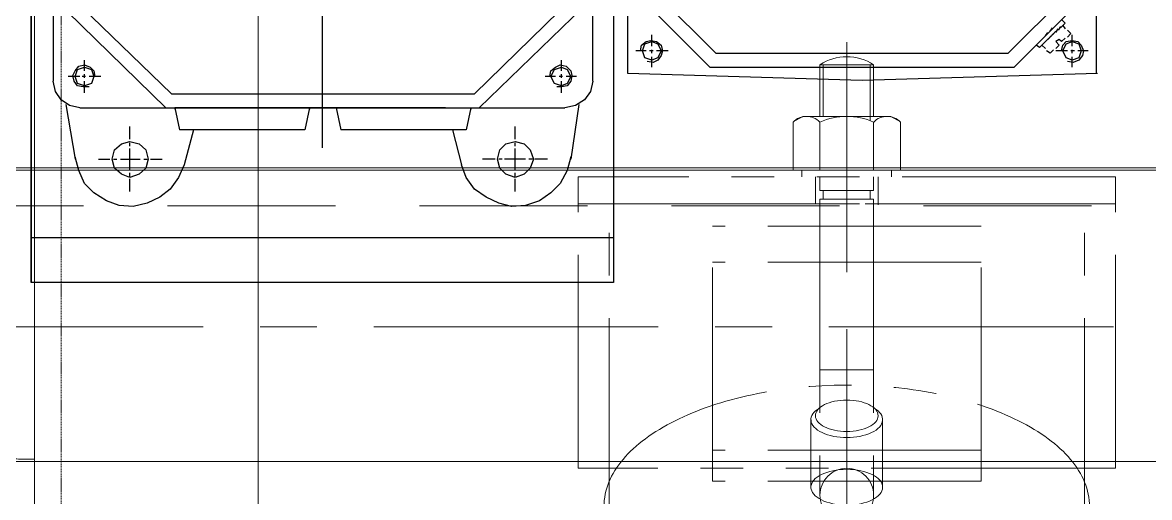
# Model space of a CAD drawing. Header units: millimetres. Extents: x -243837 to -5443, y 40 to 285140.
# Drawn here: x -166324 to -166072.4, y 79338.3 to 79444.2 of the extents above; entities that cross this region are included whole.
import ezdxf

# ---------------------------------------------------------------- set-up
doc = ezdxf.new("R2010")
doc.units = ezdxf.units.MM
for name, pattern in [('CENTER', [50.8, 31.75, -6.35, 6.35, -6.35]), ('CENTER2', [1.125, 0.75, -0.125, 0.125, -0.125]), ('HIDDEN', [0.375, 0.25, -0.125]), ('PHANTOM', [63.5, 31.75, -6.35, 6.35, -6.35, 6.35, -6.35])]:
    doc.linetypes.add(name, pattern=pattern)
doc.layers.add('1', color=7, linetype='Continuous')
doc.layers.add('3', color=3, linetype='Continuous')
for name, color, linetype, lineweight in [('2', 3, 'Continuous', 20), ('phantom', 4, 'PHANTOM', 5), ('R- PHANTOM', 3, 'PHANTOM', 9), ('R-CENTER', 1, 'CENTER2', 5), ('R-HIDDEN', 3, 'HIDDEN', 9), ('R-OBJECT', 2, 'Continuous', 20)]:
    doc.layers.add(name, color=color, linetype=linetype, lineweight=lineweight)

# ---------------------------------------------------------------- blocks, each defined once
blk = doc.blocks.new('A$Cc1e59ba2')
at = {"layer": 'phantom', "color": 1, "linetype": 'CENTER', "ltscale": 2}
blk.add_line((-665.34, -1037.12, 7.55), (-665.34, 309.58, 7.55), dxfattribs=at)
at = {"layer": 'phantom', "ltscale": 1.5}
for p, q in [((-659.34, 304.54), (-671.34, 304.54)), ((-671.34, 304.54), (-671.34, 293.04)), ((-670.59, 304.54), (-670.59, 293.04)), ((-660.09, 304.54), (-660.09, 292.09)), ((-659.34, 304.54), (-659.34, 293.04)), ((-677.34, 291.79), (-675.17, 293.04)), ((-655.5, 293.04), (-675.17, 293.04)), ((-653.34, 291.79), (-655.5, 293.04)), ((-677.34, 291.79), (-677.34, 281.04)), ((-671.34, 291.79), (-671.34, 281.04)), ((-665.34, 266.48), (-665.34, 289.99)), ((-659.34, 291.79), (-659.34, 281.04)), ((-653.34, 291.79), (-653.34, 281.04)), ((-605.34, 279.54), (-725.34, 279.54)), ((-725.34, 214.54), (-725.34, 279.54)), ((-653.34, 281.04), (-677.34, 281.04)), ((-675.34, 281.04), (-675.34, 279.54)), ((-672.34, 279.54), (-672.34, 273.54)), ((-672.34, 279.54), (-672.34, 273.54)), ((-671.34, 279.54), (-671.34, 276.54)), ((-659.34, 279.54), (-659.34, 276.54)), ((-658.34, 279.54), (-658.34, 273.54)), ((-658.34, 279.54), (-658.34, 273.31)), ((-655.34, 281.04), (-655.34, 279.54)), ((-605.34, 214.54), (-605.34, 279.54)), ((-659.34, 276.54), (-671.34, 276.54)), ((-671.34, 274.54), (-671.34, 208.54)), ((-671.34, 274.54), (-659.34, 274.54)), ((-670.59, 276.54), (-670.59, 274.54)), ((-660.09, 276.54), (-660.09, 274.54)), ((-659.34, 274.54), (-659.34, 208.54)), ((-605.34, 273.54), (-725.34, 273.54)), ((-718.37, 200.4), (-718.37, 273.54)), ((-718.37, 273.54), (-612.3, 273.54)), ((-665.34, 268.54), (-665.34, 273.54)), ((-612.3, 200.4), (-612.3, 273.54)), ((-635.34, 268.54), (-695.34, 268.54)), ((-695.34, 211.69), (-695.34, 268.54)), ((-635.34, 211.69), (-635.34, 268.54)), ((-635.34, 260.54), (-695.34, 260.54)), ((-659.34, 236.54), (-671.34, 236.54)), ((-673.34, 210.32), (-673.34, 225.39)), ((-657.34, 210.32), (-657.34, 225.39)), ((-635.34, 218.62), (-695.34, 218.62)), ((-718.37, 214.54), (-725.34, 214.54)), ((-612.3, 214.54), (-718.37, 214.54)), ((-651.34, 214.54), (-655.34, 214.54)), ((-645.34, 214.54), (-651.34, 214.54)), ((-605.34, 214.54), (-612.3, 214.54)), ((-635.34, 211.69), (-695.34, 211.69))]:
    blk.add_line(p, q, dxfattribs=at)
blk.add_circle((-665.34, 208.54), 6, dxfattribs=at)
for centre, radius, start, end in [((-665.34, 295.44), 10.9, 56.6036, 123.3964), ((-674.34, 288.79), 4.24, 45, 135), ((-665.34, 278.01), 15.02, 66.4634, 113.5366), ((-656.34, 288.79), 4.24, 45, 135)]:
    blk.add_arc(centre, radius, start, end, dxfattribs=at)
for centre, major_axis in [((-665.34, 205.99), (-54.2, 0)), ((-665.34, 226.26), (-7, 0)), ((-665.34, 210.32), (-8, 0))]:
    blk.add_ellipse(centre, major_axis=major_axis, ratio=0.5, dxfattribs=at)
blk.add_ellipse((-665.34, 225.39), major_axis=(-8, 0), ratio=0.5, start_param=5.576234, end_param=10.13173, dxfattribs=at)
blk = doc.blocks.new('A$C6AB57934')
at = {"layer": '1', "color": 6, "lineweight": 9}
blk.add_line((0, 645, 0), (17426.88, 645), dxfattribs=at)
at = {"layer": '2', "color": 6, "lineweight": 9}
blk.add_line((2911.83, 1420, 0), (2911.83, -1805, 0), dxfattribs=at)
at = {"layer": '2', "color": 6, "lineweight": 9, "elevation": 0}
blk.add_lwpolyline([(2911.83, -1805), (2961.83, -1805), (2961.83, 1420), (2911.83, 1420)], dxfattribs=at)
at = {"layer": '2', "color": 6, "lineweight": 9}
blk.add_lwpolyline([(2908.33, 580, -0.414214), (2903.83, 584.5), (2903.83, 630.5, 0.414214), (2897.33, 637), (2851.33, 637, -0.414214), (2846.83, 641.5), (2846.83, 645), (2911.83, 645), (2911.83, 580)], format="xyb", close=True, dxfattribs=at)
at = {"layer": '3', "color": 6, "linetype": 'HIDDEN', "lineweight": 9}
blk.add_line((2917.83, 1420, 0), (2917.83, -1805, 0), dxfattribs=at)
blk = doc.blocks.new('A$C2A1E5FA8')
at = {"color": 4}
for p, q in [((12.69, 199.36), (9.84, 197.55)), ((15.54, 200.39), (12.69, 199.36)), ((18.65, 200.66), (15.54, 200.39)), ((21.76, 199.88), (18.65, 200.66)), ((24.61, 198.58), (21.76, 199.88)), ((100.26, 199.88), (97.42, 198.58)), ((103.12, 200.66), (100.26, 199.88)), ((106.22, 200.39), (103.12, 200.66)), ((109.33, 199.36), (106.22, 200.39)), ((111.92, 197.55), (109.33, 199.36)), ((9.84, 197.55), (7.77, 195.47)), ((17.88, 197.29), (17.88, 194.44)), ((26.94, 196.77), (24.61, 198.58)), ((28.75, 194.18), (26.94, 196.77)), ((94.82, 196.77), (93.01, 194.18)), ((97.42, 198.58), (94.82, 196.77)), ((103.89, 197.29), (103.89, 194.44)), ((113.99, 195.47), (111.92, 197.55)), ((7.77, 195.47), (6.48, 192.63)), ((17.88, 194.18), (16.06, 193.4)), ((19.95, 193.4), (17.88, 194.18)), ((17.88, 193.92), (17.88, 193.14)), ((30.06, 191.33), (28.75, 194.18)), ((93.01, 194.18), (91.97, 191.33)), ((103.89, 194.18), (101.82, 193.4)), ((105.96, 193.4), (103.89, 194.18)), ((103.89, 193.92), (103.89, 193.14)), ((115.55, 192.63), (113.99, 195.47)), ((6.48, 192.63), (5.7, 189.52)), ((14.51, 192.11), (13.99, 190.04)), ((16.06, 193.4), (14.51, 192.11)), ((17.88, 192.37), (17.88, 187.7)), ((21.5, 192.11), (19.95, 193.4)), ((22.02, 190.04), (21.5, 192.11)), ((32.12, 183.56), (30.06, 191.33)), ((89.9, 183.56), (91.97, 191.33)), ((100.52, 192.11), (100, 190.04)), ((101.82, 193.4), (100.52, 192.11)), ((103.89, 192.37), (103.89, 187.7)), ((107.26, 192.11), (105.96, 193.4)), ((108.04, 190.04), (107.26, 192.11)), ((116.33, 189.52), (115.55, 192.63)), ((3.63, 177.86), (5.7, 190.04)), ((10.88, 190.04), (13.47, 190.04)), ((13.99, 190.04), (14.51, 187.96)), ((14.25, 190.04), (15.02, 190.04)), ((15.8, 190.04), (20.21, 190.04)), ((20.99, 190.04), (21.76, 190.04)), ((21.5, 187.96), (22.02, 190.04)), ((22.54, 190.04), (25.13, 190.04)), ((99.48, 190.04), (96.64, 190.04)), ((100, 190.04), (100.52, 187.96)), ((101.04, 190.04), (100.26, 190.04)), ((106.22, 190.04), (101.56, 190.04)), ((107.78, 190.04), (107, 190.04)), ((107.26, 187.96), (108.04, 190.04)), ((111.14, 190.04), (108.29, 190.04)), ((118.14, 177.86), (116.33, 190.04)), ((14.51, 187.96), (16.06, 186.66)), ((16.06, 186.66), (17.88, 186.15)), ((17.88, 187.18), (17.88, 186.4)), ((17.88, 186.15), (19.95, 186.66)), ((19.95, 186.66), (21.5, 187.96)), ((60.88, 187.53), (60.88, 151.17)), ((100.52, 187.96), (101.82, 186.66)), ((101.82, 186.66), (103.89, 186.15)), ((103.89, 187.18), (103.89, 186.4)), ((103.89, 186.15), (105.96, 186.66)), ((105.96, 186.66), (107.26, 187.96)), ((17.88, 185.63), (17.88, 182.78)), ((103.89, 185.63), (103.89, 182.78)), ((27.98, 178.63), (29.02, 183.56)), ((57, 183.56), (29.02, 183.56)), ((58.03, 178.63), (57, 183.56)), ((63.99, 178.63), (65.03, 183.56)), ((93.01, 183.56), (65.03, 183.56)), ((94.04, 178.63), (93.01, 183.56)), ((0.78, 154.02), (25.91, 178.63)), ((6.74, 178.63), (4.4, 178.11)), ((6.74, 178.63), (115.03, 178.63)), ((27.98, 178.63), (27.98, 178.9)), ((58.03, 178.63), (27.98, 178.63)), ((88.35, 178.63), (33.42, 178.63)), ((58.03, 178.63), (58.03, 178.9)), ((63.99, 178.63), (94.04, 178.63)), ((94.04, 178.63), (94.04, 178.9)), ((121.25, 154.02), (95.86, 178.63)), ((117.36, 178.11), (115.03, 178.63)), ((2.59, 176.82), (1.3, 175.01)), ((4.4, 178.11), (2.59, 176.82)), ((119.43, 176.82), (117.36, 178.11)), ((120.73, 175.01), (119.43, 176.82)), ((1.3, 175.01), (0.78, 172.67)), ((3.63, 152.73), (27.2, 175.53)), ((6.22, 173.71), (5.44, 172.67)), ((7.51, 173.97), (6.22, 173.71)), ((7.77, 173.71), (6.22, 173.19)), ((8.81, 173.97), (7.51, 173.97)), ((7.77, 175.27), (7.77, 172.67)), ((9.32, 173.19), (7.77, 173.71)), ((27.2, 175.53), (94.82, 175.53)), ((118.14, 152.73), (94.82, 175.53)), ((114.25, 173.71), (112.7, 173.19)), ((114.25, 173.97), (113.22, 173.97)), ((114.25, 175.27), (114.25, 172.67)), ((115.55, 173.71), (114.25, 173.97)), ((115.55, 173.19), (114.25, 173.71)), ((116.33, 172.67), (115.55, 173.71)), ((121.25, 172.67), (120.73, 175.01)), ((0.78, 55.57), (0.78, 172.67)), ((6.74, 171.64), (4.15, 171.64)), ((5.44, 172.67), (5.18, 171.38)), ((5.18, 171.38), (5.7, 170.34)), ((6.22, 173.19), (5.7, 171.64)), ((5.7, 171.64), (6.22, 170.09)), ((8.03, 171.64), (7.26, 171.64)), ((7.77, 171.9), (7.77, 171.12)), ((11.4, 171.64), (8.81, 171.64)), ((9.84, 171.64), (9.32, 173.19)), ((9.32, 170.09), (9.84, 171.64)), ((9.84, 170.34), (10.1, 171.64)), ((112.96, 171.64), (110.63, 171.64)), ((111.66, 171.64), (111.92, 170.34)), ((112.7, 173.19), (111.92, 171.64)), ((111.92, 171.64), (112.7, 170.09)), ((114.51, 171.64), (113.74, 171.64)), ((114.25, 171.9), (114.25, 171.12)), ((117.62, 171.64), (115.29, 171.64)), ((116.33, 171.64), (115.55, 173.19)), ((115.55, 170.09), (116.33, 171.64)), ((116.59, 171.38), (116.33, 172.67)), ((116.33, 170.34), (116.59, 171.38)), ((121.25, 172.67), (121.25, 55.57)), ((129.02, 170.86), (181.36, 172.42)), ((181.36, 172.42), (233.95, 170.86)), ((5.7, 170.34), (6.48, 169.31)), ((6.22, 170.09), (7.77, 169.57)), ((6.48, 169.31), (7.77, 169.05)), ((7.77, 170.34), (7.77, 168.01)), ((7.77, 169.57), (9.32, 170.09)), ((7.77, 169.05), (9.07, 169.57)), ((9.07, 169.57), (9.84, 170.34)), ((111.92, 170.34), (112.96, 169.57)), ((112.7, 170.09), (114.25, 169.57)), ((112.96, 169.57), (113.99, 169.05)), ((113.99, 169.05), (115.29, 169.31)), ((114.25, 170.34), (114.25, 168.01)), ((114.25, 169.57), (115.55, 170.09)), ((115.29, 169.31), (116.33, 170.34)), ((129.02, 155.06), (129.02, 170.86)), ((131.87, 154.02), (147.42, 169.57)), ((134.46, 169.57), (134.46, 167.23)), ((147.42, 169.57), (215.3, 169.57)), ((215.3, 169.57), (230.84, 154.02)), ((228.25, 169.57), (228.25, 167.23)), ((233.69, 170.86), (233.95, 57.13)), ((132.91, 167.49), (132.39, 165.94)), ((134.46, 168.01), (132.91, 167.49)), ((134.72, 168.53), (133.43, 168.27)), ((135.76, 167.49), (134.46, 168.01)), ((134.46, 166.46), (134.46, 165.68)), ((135.76, 168.01), (134.72, 168.53)), ((134.98, 152.73), (148.71, 166.46)), ((136.53, 166.97), (135.76, 168.01)), ((136.53, 165.94), (135.76, 167.49)), ((136.79, 165.94), (136.53, 166.97)), ((148.71, 166.46), (214, 166.46)), ((214, 166.46), (227.73, 152.73)), ((223.33, 166.46), (222.55, 165.94)), ((224.1, 165.68), (223.33, 166.46)), ((226.95, 167.49), (226.18, 165.94)), ((228.25, 168.01), (226.95, 167.49)), ((228.51, 168.53), (227.21, 168.27)), ((229.8, 167.49), (228.25, 168.01)), ((228.25, 166.46), (228.25, 165.68)), ((229.8, 168.01), (228.51, 168.53)), ((230.58, 166.97), (229.8, 168.01)), ((230.32, 165.94), (229.8, 167.49)), ((230.84, 165.94), (230.58, 166.97)), ((133.17, 165.94), (130.84, 165.94)), ((131.87, 165.94), (132.13, 164.64)), ((132.13, 164.64), (133.17, 163.86)), ((132.39, 165.94), (132.91, 164.38)), ((132.91, 164.38), (134.46, 163.86)), ((133.17, 163.86), (134.2, 163.61)), ((134.72, 165.94), (133.94, 165.94)), ((134.2, 163.61), (135.5, 163.86)), ((134.46, 164.9), (134.46, 162.31)), ((134.46, 163.86), (135.76, 164.38)), ((138.09, 165.94), (135.5, 165.94)), ((135.5, 163.86), (136.53, 164.64)), ((135.76, 164.38), (136.53, 165.94)), ((136.53, 164.64), (136.79, 165.94)), ((221, 165.16), (220.22, 164.64)), ((220.22, 164.64), (220.73, 164.13)), ((221.51, 164.64), (221, 165.16)), ((221.25, 163.61), (221.77, 163.09)), ((222.29, 165.42), (221.51, 164.64)), ((221.51, 164.64), (222.03, 164.13)), ((222.55, 163.61), (221.77, 164.38)), ((222.29, 163.86), (223.06, 163.09)), ((227.21, 165.94), (224.62, 165.94)), ((225.4, 164.64), (224.62, 165.42)), ((224.62, 163.86), (225.4, 164.64)), ((225.4, 163.35), (224.62, 163.86)), ((225.92, 163.86), (225.4, 163.35)), ((225.92, 165.94), (226.18, 164.64)), ((226.7, 163.09), (225.92, 163.86)), ((226.18, 165.94), (226.95, 164.38)), ((226.18, 164.64), (226.95, 163.86)), ((226.95, 164.38), (228.25, 163.86)), ((226.95, 163.86), (228.25, 163.61)), ((228.77, 165.94), (227.99, 165.94)), ((228.25, 164.9), (228.25, 162.31)), ((228.25, 163.86), (229.8, 164.38)), ((228.25, 163.61), (229.54, 163.86)), ((231.87, 165.94), (229.54, 165.94)), ((229.54, 163.86), (230.32, 164.64)), ((229.8, 164.38), (230.32, 165.94)), ((230.32, 164.64), (230.84, 165.94)), ((222.29, 162.57), (222.81, 161.8)), ((223.59, 162.57), (222.81, 163.35)), ((223.33, 162.83), (224.1, 162.05)), ((223.33, 161.53), (223.85, 160.76)), ((224.62, 161.53), (223.85, 162.31)), ((224.62, 161.8), (225.14, 161.02)), ((225.66, 160.5), (225.14, 161.28)), ((227.99, 162.05), (227.21, 162.83)), ((227.21, 161.28), (227.99, 162.05)), ((224.37, 160.5), (225.14, 159.72)), ((225.66, 160.76), (226.18, 160.24)), ((225.92, 158.94), (226.7, 159.72)), ((226.18, 160.24), (226.7, 161.02)), ((226.7, 159.72), (226.18, 160.24))]:
    blk.add_line(p, q, dxfattribs=at)
blk = doc.blocks.new('A$C21B33FEA')
at = {"color": 4}
blk.add_line((-42195.97, 231.4, 7159.18), (-42195.97, 136.14, 7159.18), dxfattribs=at)
for p, q in [((-42195.97, 36.4, 7159.18), (-42195.97, 231.4, 7159.18)), ((-42065.97, 231.4, 7159.18), (-42195.97, 231.4, 7159.18)), ((-42065.97, 36.4, 7159.18), (-42065.97, 231.4, 7159.18)), ((-42065.97, 221.4, 7159.18), (-42195.97, 221.4, 7159.18))]:
    blk.add_line(p, q)
blk.add_blockref('A$C2A1E5FA8', (-42191.85, 13.8, 7159.18))

msp = doc.modelspace()

# ---------------------------------------------------------------- linework, layer by layer
at = {"layer": 'R-CENTER', "color": 1, "linetype": 'CENTER', "ltscale": 2}
msp.add_line((-189410.4, 79376.01, -209.92), (-116541.66, 79377.04, -209.92), dxfattribs=at)
at = {"layer": 'R-HIDDEN', "ltscale": 150}
msp.add_line((-189410.4, 79403.01, -169.38), (-116541.66, 79404.04, -169.38), dxfattribs=at)
at = {"layer": 'R-OBJECT'}
for p, q in [((-189410.4, 79411.01, -169.38), (-116541.66, 79412.04, -169.38)), ((-189410.4, 79346.01, -169.38), (-116541.66, 79347.04, -169.38))]:
    msp.add_line(p, q, dxfattribs=at)

# ---------------------------------------------------------------- block references
at = {"color": 4, "xscale": -1, "rotation": 180}
msp.add_blockref('A$C21B33FEA', (-124126.13, 79617.63, -7358.3), dxfattribs=at)
at = {"layer": 'R- PHANTOM', "linetype": 'Continuous'}
msp.add_blockref('A$Cc1e59ba2', (-165474.68, 79130.26, -7.55), dxfattribs=at)
at = {"layer": 'R-OBJECT', "ltscale": 10}
msp.add_blockref('A$C6AB57934', (-169233.23, 78766.86, -207.26), dxfattribs=at)

doc.saveas('drawing.dxf')
